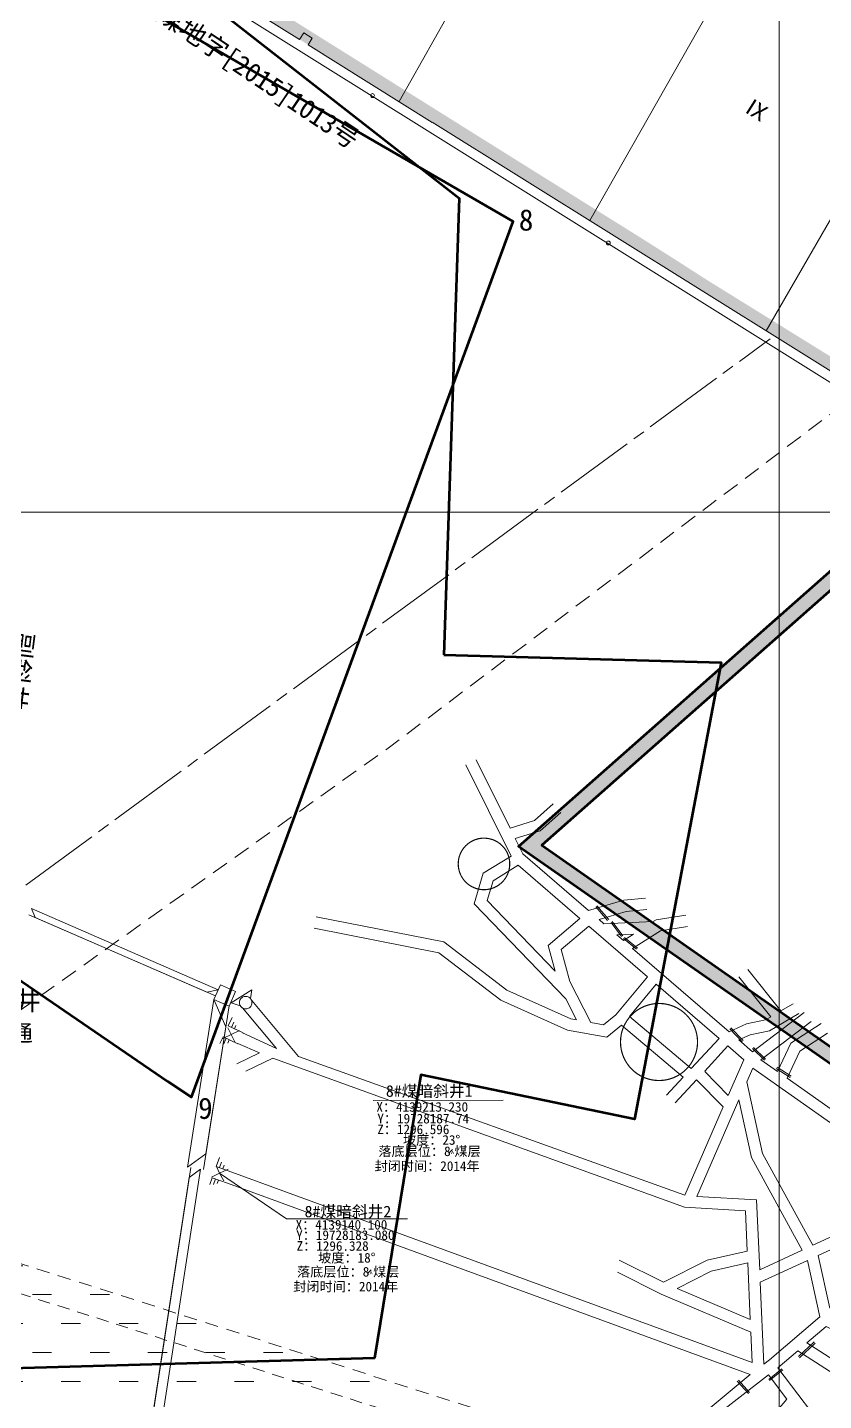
# Model space of a CAD drawing. Header units: inches. Extents: x 19725493 to 19730068, y 4137932 to 4142732.
# Drawn here: x 19728110 to 19728523, y 4139039 to 4139752 of the extents above; entities that cross this region are included whole.
import ezdxf

# ---------------------------------------------------------------- set-up
doc = ezdxf.new("R2010")
doc.units = ezdxf.units.IN
doc.header["$MEASUREMENT"] = 0
for name, pattern in [('井下积水区', [0.004, 0.0015, -0.001, 0.0015]), ('可采边界', [0.047, 0.02, -0.002, 0.003, -0.002, 0.02]), ('虚线', [0.0045, 0.00175, -0.001, 0.00175])]:
    doc.linetypes.add(name, pattern=pattern)
doc.layers.get('0').update_dxf_attribs({"lineweight": 0})
for name, color, linetype, lineweight in [('2026年下半年衔接计划', 7, 'Continuous', 0), ('8号煤层巷道', 7, 'Continuous', 0), ('8号煤层采空区XDD0800CCJ', 7, 'Continuous', 0), ('sw8#煤积水区及注记', 7, 'Continuous', 0), ('sw探水警戒线', 7, 'Continuous', 15), ('井筒', 7, 'Continuous', 0), ('保安煤柱', 7, 'Continuous', 0), ('封闭井口', 7, 'Continuous', 0), ('工作面回采月份', 7, 'Continuous', 15), ('未掘巷道', 7, 'Continuous', 15), ('煤巷', 7, 'Continuous', 0), ('积水区及标注', 7, 'Continuous', 15), ('竖井，斜井名称', 7, 'Continuous', 0), ('经纬网', 7, 'Continuous', 0)]:
    doc.layers.add(name, color=color, linetype=linetype, lineweight=lineweight)
doc.layers.add('8号煤层采空区', color=178, linetype='Continuous', lineweight=80, true_color=0x00004c)
doc.layers.add('岩巷XDDK1500DCJ', color=30, linetype='Continuous', lineweight=9, true_color=0xff8000)
doc.styles.add('仿宋', font='')
doc.styles.add('宋体', font='')
doc.styles.add('黑体', font='')
doc.styles.get('仿宋').set_extended_font_data('仿宋')
doc.styles.get('宋体').set_extended_font_data('宋体')
doc.styles.get('黑体').set_extended_font_data('黑体')
doc.linetypes.add('县自治县旗县级市界', pattern='A,0.0015,-0.00115,[23,8#煤防灭火系统图（7月份）.shx,S=3.07087e-07,R=0,X=0,Y=0],-0.00085,0.0015', length=0.005)

msp = doc.modelspace()

# ---------------------------------------------------------------- hatches: boundary and pattern name
msp.add_hatch(color=256).paths.add_polyline_path([(19728647.12, 4139575.59), (19728364.68, 4139326.47), (19728549.68, 4139197.53), (19728551.2, 4139205.61), (19728376.8, 4139327.16), (19728652.48, 4139570.31), (19728650.22, 4139573.78)], flags=17)
at = {"layer": '8号煤层采空区XDD0800CCJ', "true_color": 0xffc000}
msp.add_hatch(color=40, dxfattribs=at).paths.add_polyline_path([(19728403.14, 4139650.27), (19728436.29, 4139629.67), (19728472.28, 4139607.2), (19728552.63, 4139557.03), (19728563.85, 4139575), (19728597.81, 4139629.38), (19728607.51, 4139644.92), (19728647.97, 4139709.72), (19728567.84, 4139759.74), (19728490.09, 4139808.28), (19728394.01, 4139868.28), (19728233.4, 4139968.57), (19728144.04, 4139812.16), (19728320.98, 4139701.67), (19728403.14, 4139650.27), (19728395.75, 4139662.65), (19728364.3, 4139682.28), (19728153.5, 4139814.24), (19728235.85, 4139959.69), (19728422.75, 4139841.97), (19728639.01, 4139707.64), (19728608.22, 4139658.34), (19728579.34, 4139612.07), (19728550.58, 4139565.97), (19728462.35, 4139620.63), (19728445.03, 4139631.73), (19728429.36, 4139641.66), (19728395.75, 4139662.65)], flags=17)
at = {"layer": 'sw8#煤积水区及注记', "lineweight": 15, "true_color": 0x0000ff}
h = msp.add_hatch(dxfattribs=at)
h.set_pattern_fill('井下积水区_1_1', color=5, scale=5000, style=0, pattern_type=2)
h.set_pattern_definition([(0, (19727857.338, 4138838.88), (0, 30), [10, -20]), (180, (19727852.338, 4138823.88), (-4e-15, -30), [10, -20])])
h.paths.add_polyline_path([(19728100.55, 4138831.38), (19728138.67, 4138855.47), (19728185.1, 4138890.35), (19728231.97, 4138926.78), (19728272.55, 4138957.14), (19728319.89, 4138991.85), (19728344.8, 4139010.87), (19728365.06, 4139027.38), (19728142.21, 4139098.64), (19728062.22, 4139123.94), (19727854.84, 4138976.72), (19728053.59, 4138863.14)], flags=17)

# ---------------------------------------------------------------- linework, layer by layer
at = {"layer": '2026年下半年衔接计划', "color": 1, "lineweight": 100, "true_color": 0xff0000, "flags": 128}
msp.add_lwpolyline([(19726936.48, 4139624.44), (19727087.79, 4139471.4), (19727111.81, 4139446.95), (19727250.54, 4139632.96), (19727469.86, 4139520.69), (19727490.46, 4139426.18), (19727619.93, 4139371.45), (19727645.19, 4139445.33), (19727760.04, 4139399.01), (19728084.75, 4139271.51), (19728182.77, 4139204.43), (19728195.04, 4139196.34), (19728361.95, 4139650.75), (19727985.1, 4139868.75), (19728293.07, 4140363.91), (19728716.76, 4140096.02), (19728825.18, 4140284.19), (19728806.51, 4140295.72), (19728729.84, 4140344.15), (19728648.31, 4140393.52), (19728462.52, 4140503.99), (19729114.34, 4141482.27)], dxfattribs=at)
at = {"layer": '8号煤层巷道', "flags": 128}
for points in [[(19728404.85, 4139295.17), (19728411.02, 4139288.05)], [(19728404.85, 4139295.17), (19728411.02, 4139288.05)], [(19728405.45, 4139295.7), (19728411.62, 4139288.57)], [(19728405.45, 4139295.7), (19728411.62, 4139288.57)], [(19728412.79, 4139287.06), (19728418.2, 4139279.67)], [(19728412.79, 4139287.06), (19728418.2, 4139279.67)], [(19728413.44, 4139287.53), (19728418.84, 4139280.15)], [(19728413.44, 4139287.53), (19728418.84, 4139280.15)], [(19728419.25, 4139278.67), (19728425.95, 4139273.16)], [(19728419.25, 4139278.67), (19728425.95, 4139273.16)], [(19728419.76, 4139279.29), (19728426.46, 4139273.77)], [(19728419.76, 4139279.29), (19728426.46, 4139273.77)], [(19728220.23, 4139243.81), (19728215.66, 4139245.31), (19728226.33, 4139252.14), (19728225.65, 4139247.57)], [(19728226.39, 4139245.34), (19728226.37, 4139245.84), (19728226.27, 4139246.33), (19728226.1, 4139246.8), (19728225.86, 4139247.24), (19728225.55, 4139247.63), (19728225.19, 4139247.98), (19728224.78, 4139248.26), (19728224.33, 4139248.48), (19728223.85, 4139248.63), (19728223.36, 4139248.7), (19728222.86, 4139248.7), (19728222.37, 4139248.62), (19728221.89, 4139248.47), (19728221.44, 4139248.24), (19728221.04, 4139247.95), (19728220.68, 4139247.6), (19728220.38, 4139247.2), (19728220.14, 4139246.76), (19728219.98, 4139246.29), (19728219.88, 4139245.8), (19728219.87, 4139245.3), (19728219.93, 4139244.8), (19728220.06, 4139244.32), (19728220.27, 4139243.87), (19728220.55, 4139243.45), (19728220.88, 4139243.08), (19728221.27, 4139242.76), (19728221.7, 4139242.51), (19728222.17, 4139242.33), (19728222.65, 4139242.21), (19728223.15, 4139242.18), (19728223.65, 4139242.22), (19728224.14, 4139242.34), (19728224.6, 4139242.53), (19728225.03, 4139242.79), (19728225.41, 4139243.11), (19728225.74, 4139243.48), (19728226.01, 4139243.9), (19728226.21, 4139244.36), (19728226.34, 4139244.84), (19728226.39, 4139245.34)], [(19728474.48, 4139231.78), (19728480.82, 4139225.16)], [(19728474.48, 4139231.78), (19728480.82, 4139225.16)], [(19728475.05, 4139232.33), (19728481.4, 4139225.71)], [(19728475.05, 4139232.33), (19728481.4, 4139225.71)], [(19728461.43, 4139209.7), (19728473.66, 4139197.27), (19728481.74, 4139215.82), (19728473.48, 4139222.94), (19728461.41, 4139209.8)], [(19728461.43, 4139209.7), (19728473.66, 4139197.27), (19728481.74, 4139215.82), (19728473.48, 4139222.94), (19728461.41, 4139209.8)], [(19728486.24, 4139221.64), (19728492.47, 4139215.53)], [(19728486.24, 4139221.64), (19728492.47, 4139215.53)], [(19728486.8, 4139222.21), (19728493.03, 4139216.1)], [(19728486.8, 4139222.21), (19728493.03, 4139216.1)], [(19728499, 4139211.98), (19728506.3, 4139207.25)], [(19728499, 4139211.98), (19728506.3, 4139207.25)], [(19728498.56, 4139211.31), (19728505.86, 4139206.58)], [(19728498.56, 4139211.31), (19728505.86, 4139206.58)], [(19728510.08, 4139061.76), (19728518.17, 4139069.35)], [(19728510.08, 4139061.76), (19728518.17, 4139069.35)], [(19728510.63, 4139061.17), (19728518.72, 4139068.76)], [(19728510.63, 4139061.17), (19728518.72, 4139068.76)], [(19728494.64, 4139049.89), (19728501.45, 4139055.41)], [(19728494.64, 4139049.89), (19728501.45, 4139055.41)], [(19728478.36, 4139048.96), (19728484.12, 4139042.62)], [(19728478.36, 4139048.96), (19728484.12, 4139042.62)], [(19728478.96, 4139049.5), (19728484.72, 4139043.15)], [(19728478.96, 4139049.5), (19728484.72, 4139043.15)], [(19728495.14, 4139049.27), (19728501.96, 4139054.79)], [(19728495.14, 4139049.27), (19728501.96, 4139054.79)]]:
    msp.add_lwpolyline(points, dxfattribs=at)
at = {"layer": '8号煤层采空区', "color": 7, "flags": 128}
msp.add_lwpolyline([(19728649.98, 4139568.1), (19728376.8, 4139327.16), (19728551.2, 4139205.61), (19728549.68, 4139197.53), (19728364.68, 4139326.47), (19728644.66, 4139573.42)], dxfattribs=at)
at = {"layer": 'sw8#煤积水区及注记', "color": 7, "linetype": '井下积水区', "lineweight": 13, "ltscale": 4590.68, "flags": 128}
msp.add_lwpolyline([(19728100.55, 4138831.38), (19728138.67, 4138855.47), (19728185.1, 4138890.35), (19728231.97, 4138926.78), (19728272.55, 4138957.14), (19728319.89, 4138991.85), (19728344.8, 4139010.87), (19728365.06, 4139027.38), (19728307.72, 4139045.71), (19728220.97, 4139073.45), (19728142.21, 4139098.64), (19728062.22, 4139123.94), (19727854.84, 4138976.72), (19728053.59, 4138863.14), (19728100.55, 4138831.38)], dxfattribs=at)
at = {"layer": 'sw探水警戒线', "color": 1, "linetype": '可采边界', "lineweight": 9, "ltscale": 2127.659574, "true_color": 0xff0000, "flags": 128}
msp.add_lwpolyline([(19727782.12, 4139072.11), (19728039.75, 4139255.63), (19728495.37, 4139589.88)], dxfattribs=at)
at = {"layer": 'sw探水警戒线', "color": 1, "linetype": '虚线', "ltscale": 5000, "true_color": 0xff0000, "flags": 128}
msp.add_lwpolyline([(19727803.01, 4139025.62), (19728297.14, 4139377.53), (19728538.61, 4139559.88)], dxfattribs=at)
at = {"layer": '井筒', "flags": 128}
for points in [[(19728212.98, 4139226.95), (19728211.77, 4139224.14)], [(19728213.77, 4139224.37), (19728214.62, 4139226.18)], [(19728210.57, 4139162.7), (19728209.6, 4139159.79)], [(19728211.22, 4139159.2), (19728211.9, 4139161.08)], [(19728207.39, 4139153.99), (19728206.43, 4139151.08)], [(19728208.4, 4139151.49), (19728209.09, 4139153.37)]]:
    msp.add_lwpolyline(points, dxfattribs=at)
at = {"layer": '保安煤柱', "color": 1, "lineweight": 60, "true_color": 0xff0000, "flags": 128}
msp.add_lwpolyline([(19728326, 4139426), (19728470, 4139422), (19728425, 4139185), (19728314, 4139208), (19728290, 4139061), (19727943, 4139051), (19727919, 4139065), (19727951, 4139137), (19727924, 4139243), (19727924, 4139279), (19727853, 4139284), (19727820, 4139443), (19727819, 4139518), (19727869, 4139558), (19727867, 4139593), (19727849, 4139692), (19727939, 4139911), (19728179, 4139784), (19728334, 4139663), (19728326, 4139426)], dxfattribs=at)
at = {"layer": '封闭井口', "color": 7, "lineweight": 0}
msp.add_line((19728289.28, 4139194.62), (19728356.75, 4139194.88), dxfattribs=at)
msp.add_line((19728289.28, 4139194.62), (19728356.75, 4139194.88), dxfattribs=at)
at = {"layer": '岩巷XDDK1500DCJ', "color": 7, "lineweight": 0}
for p, q in [((19728209.61, 4139156.94), (19728244.38, 4139133.21)), ((19728209.61, 4139156.94), (19728244.38, 4139133.21)), ((19728244.38, 4139133.21), (19728307.13, 4139133.21)), ((19728244.38, 4139133.21), (19728307.13, 4139133.21))]:
    msp.add_line(p, q, dxfattribs=at)
at = {"layer": '工作面回采月份', "color": 7, "linetype": 'Continuous', "lineweight": 13}
for p, q in [((19728302.75, 4139713.05), (19728391.14, 4139870.07)), ((19728401.74, 4139651.25), (19728490.8, 4139807.84)), ((19728493.42, 4139594), (19728583.06, 4139750.02))]:
    msp.add_line(p, q, dxfattribs=at)
at = {"layer": '未掘巷道', "color": 7, "lineweight": 0}
for centre in [(19728288.94, 4139716.16), (19728411.36, 4139639.67)]:
    msp.add_circle(centre, 1, dxfattribs=at)
at = {"layer": '煤巷', "lineweight": 9}
msp.add_line((19728163.19, 4139794.3), (19728317.37, 4139698.03), dxfattribs=at)
at = {"layer": '煤巷', "lineweight": 9, "flags": 128}
for points in [[(19728165.77, 4139798.58), (19728251.13, 4139745.29)], [(19728251.13, 4139745.29), (19728253.25, 4139748.68)], [(19728253.25, 4139748.68), (19728257.66, 4139745.92)], [(19728255.54, 4139742.53), (19728257.66, 4139745.92)], [(19728255.54, 4139742.53), (19728320.01, 4139702.27)], [(19728317.37, 4139698.03), (19728549.98, 4139552.79)], [(19728319.96, 4139702.31), (19728552.63, 4139557.03)], [(19728216.07, 4139237.75), (19728214.02, 4139233.32), (19728221.78, 4139229.69)], [(19728216.9, 4139235.35), (19728215.69, 4139232.53)], [(19728217.24, 4139231.81), (19728218.09, 4139233.62)], [(19728209.77, 4139224.23), (19728211.39, 4139227.69), (19728219.12, 4139224.08)], [(19728212.98, 4139226.95), (19728211.77, 4139224.14)], [(19728213.77, 4139224.37), (19728214.62, 4139226.18)], [(19728209.54, 4139165.02), (19728207.87, 4139160.42), (19728215.92, 4139157.48)], [(19728210.57, 4139162.7), (19728209.6, 4139159.79)], [(19728211.22, 4139159.2), (19728211.9, 4139161.08)], [(19728204.43, 4139151.01), (19728205.74, 4139154.6), (19728213.75, 4139151.66)], [(19728207.39, 4139153.99), (19728206.43, 4139151.08)], [(19728208.4, 4139151.49), (19728209.09, 4139153.37)]]:
    msp.add_lwpolyline(points, dxfattribs=at)
at = {"layer": '煤巷', "linetype": '县自治县旗县级市界', "lineweight": 9, "ltscale": 2000, "flags": 128}
for points in [[(19728259.77, 4139289.9), (19728325.97, 4139276.93), (19728358.71, 4139251.82), (19728392, 4139236.95), (19728394.83, 4139236.44), (19728389.29, 4139247.33), (19728341.79, 4139296.75), (19728346.44, 4139312.61), (19728360.9, 4139321.51), (19728337.48, 4139368.78)], [(19728259.77, 4139289.9), (19728325.97, 4139276.93), (19728358.71, 4139251.82), (19728392, 4139236.95), (19728394.83, 4139236.44), (19728389.29, 4139247.33), (19728341.79, 4139296.75), (19728346.44, 4139312.61), (19728360.9, 4139321.51), (19728337.48, 4139368.78)], [(19728382.81, 4139348.64), (19728373.07, 4139339.99), (19728360.4, 4139336.03), (19728342.85, 4139371.44)], [(19728382.81, 4139348.64), (19728373.07, 4139339.99), (19728360.4, 4139336.03), (19728342.85, 4139371.44)], [(19728430.73, 4139299.67), (19728419.52, 4139298.57), (19728401.18, 4139293.18), (19728367.06, 4139322.58), (19728363.1, 4139330.59), (19728376.09, 4139334.65), (19728386.79, 4139344.15)], [(19728364.63, 4139316.77), (19728351.55, 4139308.71), (19728348.52, 4139298.4), (19728383.74, 4139261.75), (19728380.14, 4139275.17), (19728396.67, 4139289.15), (19728364.63, 4139316.77)], [(19728364.63, 4139316.77), (19728351.55, 4139308.71), (19728348.52, 4139298.4), (19728383.74, 4139261.75), (19728380.14, 4139275.17), (19728396.67, 4139289.15), (19728364.63, 4139316.77)], [(19728451.64, 4139290.91), (19728436.24, 4139288.46), (19728434.7, 4139287.48), (19728409.09, 4139286.35), (19728406.58, 4139288.52), (19728420.67, 4139292.66), (19728431.31, 4139293.7)], [(19728451.64, 4139290.91), (19728436.24, 4139288.46), (19728434.7, 4139287.48), (19728409.09, 4139286.35), (19728406.58, 4139288.52), (19728420.67, 4139292.66), (19728431.31, 4139293.7)], [(19728441.67, 4139197.45), (19728450.32, 4139206.78), (19728418.25, 4139233.76), (19728410.61, 4139227.53), (19728390.22, 4139231.17), (19728355.62, 4139246.63), (19728323.43, 4139271.31), (19728258.61, 4139284.02)], [(19728441.67, 4139197.45), (19728450.32, 4139206.78), (19728418.25, 4139233.76), (19728410.61, 4139227.53), (19728390.22, 4139231.17), (19728355.62, 4139246.63), (19728323.43, 4139271.31), (19728258.61, 4139284.02)], [(19728401.27, 4139285.18), (19728386.92, 4139273.05), (19728391.37, 4139256.44), (19728402.23, 4139235.12), (19728408.95, 4139233.92), (19728415.29, 4139239.08), (19728431.76, 4139258.9), (19728401.27, 4139285.18)], [(19728401.27, 4139285.18), (19728386.92, 4139273.05), (19728391.37, 4139256.44), (19728402.23, 4139235.12), (19728408.95, 4139233.92), (19728415.29, 4139239.08), (19728431.76, 4139258.9), (19728401.27, 4139285.18)], [(19728452.58, 4139284.99), (19728438.4, 4139282.73), (19728423.94, 4139273.56), (19728474.06, 4139230.35), (19728483.09, 4139234.51), (19728492.93, 4139236.45), (19728495.71, 4139238.09), (19728479.16, 4139258.89)], [(19728452.58, 4139284.99), (19728438.4, 4139282.73), (19728423.94, 4139273.56), (19728474.06, 4139230.35), (19728483.09, 4139234.51), (19728492.93, 4139236.45), (19728495.71, 4139238.09), (19728479.16, 4139258.89)], [(19728415.72, 4139280.64), (19728424.53, 4139281.03), (19728419.2, 4139277.65), (19728415.72, 4139280.64)], [(19728415.72, 4139280.64), (19728424.53, 4139281.03), (19728419.2, 4139277.65), (19728415.72, 4139280.64)], [(19728483.85, 4139262.62), (19728500.93, 4139241.16), (19728507.29, 4139244.89)], [(19728483.85, 4139262.62), (19728500.93, 4139241.16), (19728507.29, 4139244.89)], [(19728436.31, 4139254.98), (19728422.33, 4139238.16), (19728454.4, 4139211.18), (19728468.94, 4139226.85), (19728436.31, 4139254.98)], [(19728436.31, 4139254.98), (19728422.33, 4139238.16), (19728454.4, 4139211.18), (19728468.94, 4139226.85), (19728436.31, 4139254.98)], [(19728221.42, 4139242.66), (19728239.2, 4139221.59), (19728221.45, 4139229.84)], [(19728221.42, 4139242.66), (19728239.2, 4139221.59), (19728221.45, 4139229.84)], [(19728226.24, 4139246.47), (19728250.46, 4139217.55), (19728451.12, 4139145.57), (19728471.08, 4139191.36), (19728457.25, 4139205.36), (19728446.07, 4139193.37)], [(19728226.24, 4139246.47), (19728250.46, 4139217.55), (19728451.12, 4139145.57), (19728471.08, 4139191.36), (19728457.25, 4139205.36), (19728446.07, 4139193.37)], [(19728513.09, 4139240.35), (19728486.19, 4139219.9), (19728479.06, 4139226.05), (19728484.95, 4139228.76), (19728495.1, 4139230.77), (19728510.33, 4139239.73)], [(19728513.09, 4139240.35), (19728486.19, 4139219.9), (19728479.06, 4139226.05), (19728484.95, 4139228.76), (19728495.1, 4139230.77), (19728510.33, 4139239.73)], [(19728516.72, 4139235.58), (19728490.6, 4139215.72), (19728499.18, 4139209.69), (19728506.13, 4139224.34), (19728521.83, 4139234.68)], [(19728516.72, 4139235.58), (19728490.6, 4139215.72), (19728499.18, 4139209.69), (19728506.13, 4139224.34), (19728521.83, 4139234.68)], [(19728525.13, 4139229.67), (19728510.83, 4139220.25), (19728504.16, 4139206.2), (19728537.17, 4139183.02), (19728544.24, 4139190.28), (19728561.07, 4139194.57), (19728566.42, 4139189.62), (19728570.47, 4139195.41)], [(19728525.13, 4139229.67), (19728510.83, 4139220.25), (19728504.16, 4139206.2), (19728537.17, 4139183.02), (19728544.24, 4139190.28), (19728561.07, 4139194.57), (19728566.42, 4139189.62), (19728570.47, 4139195.41)], [(19728219.1, 4139224.28), (19728230.21, 4139219.38), (19728218.55, 4139213.7)], [(19728219.1, 4139224.28), (19728230.21, 4139219.38), (19728218.55, 4139213.7)], [(19728416.97, 4139111.82), (19728440.11, 4139100.29), (19728462.74, 4139111.74), (19728483.53, 4139116.41), (19728482.61, 4139137.47), (19728450.93, 4139139.27), (19728237.24, 4139216.69), (19728223.2, 4139209.82)], [(19728416.97, 4139111.82), (19728440.11, 4139100.29), (19728462.74, 4139111.74), (19728483.53, 4139116.41), (19728482.61, 4139137.47), (19728450.93, 4139139.27), (19728237.24, 4139216.69), (19728223.2, 4139209.82)], [(19728573.2, 4139150.34), (19728567.68, 4139142.6), (19728517.55, 4139119.5), (19728491.45, 4139167.11), (19728483.31, 4139204.41), (19728486.35, 4139211.38), (19728572.96, 4139150.56), (19728573.2, 4139150.34)], [(19728573.2, 4139150.34), (19728567.68, 4139142.6), (19728517.55, 4139119.5), (19728491.45, 4139167.11), (19728483.31, 4139204.41), (19728486.35, 4139211.38), (19728572.96, 4139150.56), (19728573.2, 4139150.34)], [(19728457.38, 4139144.91), (19728479.22, 4139195.03), (19728485.78, 4139164.99), (19728512.09, 4139116.98), (19728489.96, 4139106.78), (19728488.37, 4139143.15), (19728457.38, 4139144.91)], [(19728457.38, 4139144.91), (19728479.22, 4139195.03), (19728485.78, 4139164.99), (19728512.09, 4139116.98), (19728489.96, 4139106.78), (19728488.37, 4139143.15), (19728457.38, 4139144.91)], [(19728215.92, 4139157.48), (19728486.08, 4139058.61), (19728485.37, 4139074.34), (19728438.87, 4139094.21), (19728416.22, 4139105.5)], [(19728215.92, 4139157.48), (19728486.08, 4139058.61), (19728485.37, 4139074.34), (19728438.87, 4139094.21), (19728416.22, 4139105.5)], [(19728440.48, 4139015.45), (19728484.97, 4139052.47), (19728213.75, 4139151.66)], [(19728440.48, 4139015.45), (19728484.97, 4139052.47), (19728213.75, 4139151.66)], [(19728586.57, 4139138.09), (19728577.66, 4139146.26), (19728571.64, 4139137.82), (19728520.38, 4139114.2), (19728526.36, 4139086.82), (19728586.57, 4139138.09)], [(19728483.8, 4139110.33), (19728464.78, 4139106.05), (19728447.21, 4139097.16), (19728485.08, 4139080.99), (19728483.8, 4139110.33)], [(19728483.8, 4139110.33), (19728464.78, 4139106.05), (19728447.21, 4139097.16), (19728485.08, 4139080.99), (19728483.8, 4139110.33)], [(19728492.17, 4139057.74), (19728495.01, 4139060.12), (19728521.19, 4139082.41), (19728514.81, 4139111.63), (19728490.24, 4139100.31), (19728492.09, 4139057.77)], [(19728492.17, 4139057.74), (19728495.01, 4139060.12), (19728521.19, 4139082.41), (19728514.81, 4139111.63), (19728490.24, 4139100.31), (19728492.09, 4139057.77)], [(19728554.26, 4139041.54), (19728575.33, 4139051.37), (19728524.46, 4139077.32), (19728514.52, 4139068.86), (19728546.28, 4139048.4), (19728554.26, 4139041.54)], [(19728554.26, 4139041.54), (19728575.33, 4139051.37), (19728524.46, 4139077.32), (19728514.52, 4139068.86), (19728546.28, 4139048.4), (19728554.26, 4139041.54)], [(19728550.87, 4139036.55), (19728539.99, 4139011.11), (19728527.28, 4139019.3), (19728499.31, 4139055.9), (19728509.75, 4139064.8), (19728542.69, 4139043.58), (19728550.87, 4139036.55)], [(19728550.87, 4139036.55), (19728539.99, 4139011.11), (19728527.28, 4139019.3), (19728499.31, 4139055.9), (19728509.75, 4139064.8), (19728542.69, 4139043.58), (19728550.87, 4139036.55)], [(19728444.13, 4139013.17), (19728494.56, 4139052.24), (19728504.12, 4139039.73), (19728468.44, 4138997.4)], [(19728444.13, 4139013.17), (19728494.56, 4139052.24), (19728504.12, 4139039.73), (19728468.44, 4138997.4)]]:
    msp.add_lwpolyline(points, dxfattribs=at)
at = {"layer": '煤巷', "color": 18, "true_color": 0x260000, "const_width": 0.6}
for points in [[(19728360.21, 4139317.42, -1), (19728333.46, 4139317.42, -1), (19728360.21, 4139317.42)], [(19728457.71, 4139225.01, -1), (19728417.71, 4139225.01, -1), (19728457.71, 4139225.01)]]:
    msp.add_lwpolyline(points, format="xyb", dxfattribs=at)
at = {"layer": '煤巷', "color": 18, "lineweight": 9, "true_color": 0x260000, "flags": 128}
for points in [[(19728110.58, 4139291.06), (19728207.41, 4139248.97)], [(19728111.96, 4139294.25), (19728208.8, 4139252.15)], [(19728111.96, 4139294.25), (19728113.76, 4139289.68), (19728202.87, 4139250.95), (19728208.8, 4139252.15)], [(19728217.91, 4139251.29), (19728210.03, 4139254.74), (19728206.58, 4139247.04), (19728214.46, 4139243.59), (19728217.91, 4139251.29)], [(19728220.23, 4139243.81), (19728215.66, 4139245.31), (19728226.33, 4139252.14), (19728225.65, 4139247.57)], [(19728226.39, 4139245.34), (19728226.37, 4139245.84), (19728226.27, 4139246.33), (19728226.1, 4139246.8), (19728225.86, 4139247.24), (19728225.55, 4139247.63), (19728225.19, 4139247.98), (19728224.78, 4139248.26), (19728224.33, 4139248.48), (19728223.85, 4139248.63), (19728223.36, 4139248.7), (19728222.86, 4139248.7), (19728222.37, 4139248.62), (19728221.89, 4139248.47), (19728221.44, 4139248.24), (19728221.04, 4139247.95), (19728220.68, 4139247.6), (19728220.38, 4139247.2), (19728220.14, 4139246.76), (19728219.98, 4139246.29), (19728219.88, 4139245.8), (19728219.87, 4139245.3), (19728219.93, 4139244.8), (19728220.06, 4139244.32), (19728220.27, 4139243.87), (19728220.55, 4139243.45), (19728220.88, 4139243.08), (19728221.27, 4139242.76), (19728221.7, 4139242.51), (19728222.17, 4139242.33), (19728222.65, 4139242.21), (19728223.15, 4139242.18), (19728223.65, 4139242.22), (19728224.14, 4139242.34), (19728224.6, 4139242.53), (19728225.03, 4139242.79), (19728225.41, 4139243.11), (19728225.74, 4139243.48), (19728226.01, 4139243.9), (19728226.21, 4139244.36), (19728226.34, 4139244.84), (19728226.39, 4139245.34)], [(19728192.95, 4139160.06), (19728206.6, 4139247.01)], [(19728192.95, 4139160.06), (19728202.48, 4139167.01), (19728212.83, 4139232.91), (19728206.6, 4139247.01)], [(19728201.19, 4139158.77), (19728214.53, 4139243.75)], [(19728194.63, 4139159.8), (19728168.43, 4138989.33)], [(19728199.71, 4139159.02), (19728193.85, 4139154.73), (19728168.9, 4138992.37), (19728173.51, 4138988.55)], [(19728199.71, 4139159.02), (19728173.51, 4138988.55)]]:
    msp.add_lwpolyline(points, dxfattribs=at)
at = {"layer": '煤巷', "color": 1, "lineweight": 9, "true_color": 0xff0000, "flags": 128}
for points in [[(19728219.96, 4139230.98), (19728215.56, 4139228.88), (19728213.89, 4139232.38), (19728215.56, 4139228.88), (19728211.25, 4139226.83), (19728215.56, 4139228.88), (19728217.71, 4139224.82)], [(19728214.01, 4139159.03), (19728209.61, 4139156.94), (19728207.95, 4139160.44), (19728209.61, 4139156.94), (19728205.3, 4139154.89), (19728209.61, 4139156.94), (19728211.76, 4139152.88)]]:
    msp.add_lwpolyline(points, dxfattribs=at)
at = {"layer": '积水区及标注', "color": 7, "linetype": '井下积水区', "lineweight": 9, "ltscale": 4250, "flags": 128}
msp.add_lwpolyline([(19728112.44, 4138832.72), (19728147.73, 4138855.03), (19728190.71, 4138887.31), (19728234.1, 4138921.04), (19728271.67, 4138949.15), (19728315.51, 4138981.29), (19728338.57, 4138998.89), (19728357.32, 4139014.18), (19728304.24, 4139031.15), (19728223.92, 4139056.83), (19728151.01, 4139080.15), (19728076.95, 4139103.57), (19727884.96, 4138967.28), (19728068.97, 4138862.13), (19728112.44, 4138832.72)], dxfattribs=at)
at = {"layer": '经纬网', "color": 18, "lineweight": 9, "true_color": 0x260000, "flags": 128}
for points in [[(19728500, 4138000), (19728500, 4142500)], [(19725999.81, 4139500), (19730000, 4139500)]]:
    msp.add_lwpolyline(points, dxfattribs=at)

# ---------------------------------------------------------------- texts
at = {"layer": '2026年下半年衔接计划', "color": 1, "true_color": 0xff0000, "style": '宋体'}
for s, p in [('8', (19728364.9, 4139646.14)), ('9', (19728198.39, 4139185.13))]:
    msp.add_text(s, height=11.07, rotation=359.38333, dxfattribs=at).set_placement(p)
at = {"layer": '保安煤柱', "color": 1, "true_color": 0xff0000, "style": '仿宋'}
msp.add_text('  阳煤地字[2015]1013号', height=10, rotation=326.15675, dxfattribs=at).set_placement((19728153.38, 4139771.38))
at = {"layer": '封闭井口', "color": 7}
for s, height, style, p in [('8#煤暗斜井1', 6, '宋体', (19728295.93, 4139196.57)), ('X：4139213.230', 5, '宋体', (19728290.96, 4139188.82)), ('X：4139213.230', 5, '宋体', (19728290.96, 4139188.82)), ('Y：19728187.74', 5, '宋体', (19728291.47, 4139182.76)), ('Y：19728187.74', 5, '宋体', (19728291.47, 4139182.76)), ('Z：1296.596', 5, '宋体', (19728291.44, 4139177.18)), ('Z：1296.596', 5, '宋体', (19728291.44, 4139177.18)), ('坡度：23°', 5, '仿宋', (19728304.78, 4139171.67)), ('封闭时间：2014年', 5, '仿宋', (19728290.04, 4139158.13)), ('8#煤暗斜井2', 6, '宋体', (19728253.72, 4139134.03)), ('8#煤暗斜井2', 6, '宋体', (19728253.72, 4139134.03)), ('X：4139140.100', 5, '宋体', (19728249.02, 4139127.68)), ('X：4139140.100', 5, '宋体', (19728249.02, 4139127.68)), ('Y：19728183.080', 5, '宋体', (19728249.34, 4139122.28)), ('Y：19728183.080', 5, '宋体', (19728249.34, 4139122.28)), ('Z：1296.328', 5, '宋体', (19728249.55, 4139116.65)), ('Z：1296.328', 5, '宋体', (19728249.55, 4139116.65)), ('坡度：18°', 5, '仿宋', (19728260.77, 4139110.54)), ('封闭时间：2014年', 5, '仿宋', (19728247.81, 4139095.59))]:
    msp.add_text(s, height=height, dxfattribs=dict(at, style=style)).set_placement(p)
at = {"layer": '封闭井口', "color": 7, "char_height": 5, "width": 85.5817, "attachment_point": 5, "style": '宋体'}
for insert in [(19728318.57, 4139168.01), (19728276.33, 4139105.47)]:
    msp.add_mtext('\\A1;落底层位：8{\\H0.5x;\\S#^ ;}煤层', dxfattribs=dict(at, insert=insert))
at = {"layer": '工作面回采月份', "color": 7, "style": '宋体'}
msp.add_text('Ⅸ', height=8.5, rotation=327.53525, dxfattribs=at).set_placement((19728481.26, 4139708.19))
at = {"layer": '竖井，斜井名称', "color": 7, "style": '黑体'}
msp.add_text('副斜井', height=10, rotation=262.75705, dxfattribs=at).set_placement((19728103.35, 4139438.34))
for s, height, p in [('进风立井', 10, (19728062.16, 4139241.47)), ('通', 8.5, (19728101.04, 4139225.35))]:
    msp.add_text(s, height=height, dxfattribs=at).set_placement(p)

doc.saveas('drawing.dxf')
